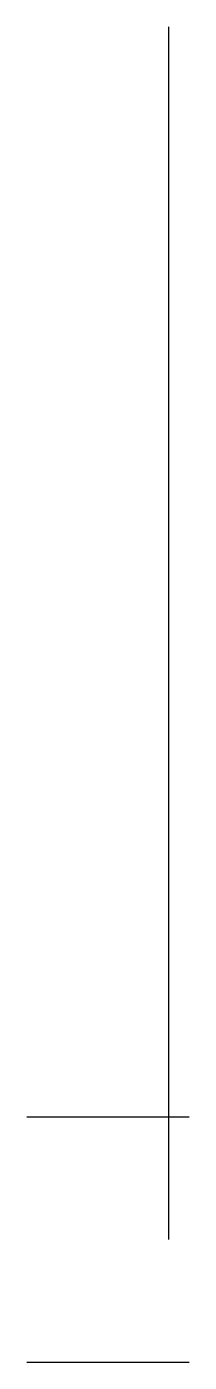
# Model space of a CAD drawing. Header units: metres. Extents: x -55 to 8, y -318 to 202.
import ezdxf

# ---------------------------------------------------------------- set-up
doc = ezdxf.new("R2010")
doc.units = ezdxf.units.M
doc.layers.add('c', color=6, linetype='Continuous')

msp = doc.modelspace()

# ---------------------------------------------------------------- linework, layer by layer
at = {"layer": 'c'}
for p, q in [((0, 201.62, 444.89), (0, -228.51, 444.89)), ((0, 0, 1679.5), (0, 0, 1304)), ((0, 0, 1054.57), (0, 0, 571.48)), ((0, 0, 1411.64), (0, 0, 1362.31)), ((0, 0, 1345.14), (0, 0, 1430.42)), ((0, 0, 1304), (0, -270.22, 1304)), ((0, 0, 1304), (0, 0, 571.48)), ((0, 0, 506.43), (0, -112.93, 506.43)), ((0, 0, 571.48), (0, -112.93, 571.48)), ((0, 0, 506.43), (0, 0, 123.8)), ((0, 0, 506.43), (0, 0)), ((0, -112.93, 571.48), (0, -112.93, 506.43)), ((-55.06, -222.47, 1332.55), (8, -222.47, 1332.55)), ((0, -222.47, 1507.89), (0, -222.47, 1304)), ((0, -270.22, 1506.89), (0, -270.22, 1304)), ((-55.06, -317.97, 1332.55), (8, -317.97, 1332.55)), ((0, -317.97, 1507.89), (0, -317.97, 1337.41)), ((0, -317.97, 1507.89), (0, -317.97, 1304))]:
    msp.add_line(p, q, dxfattribs=at)

doc.saveas('drawing.dxf')
